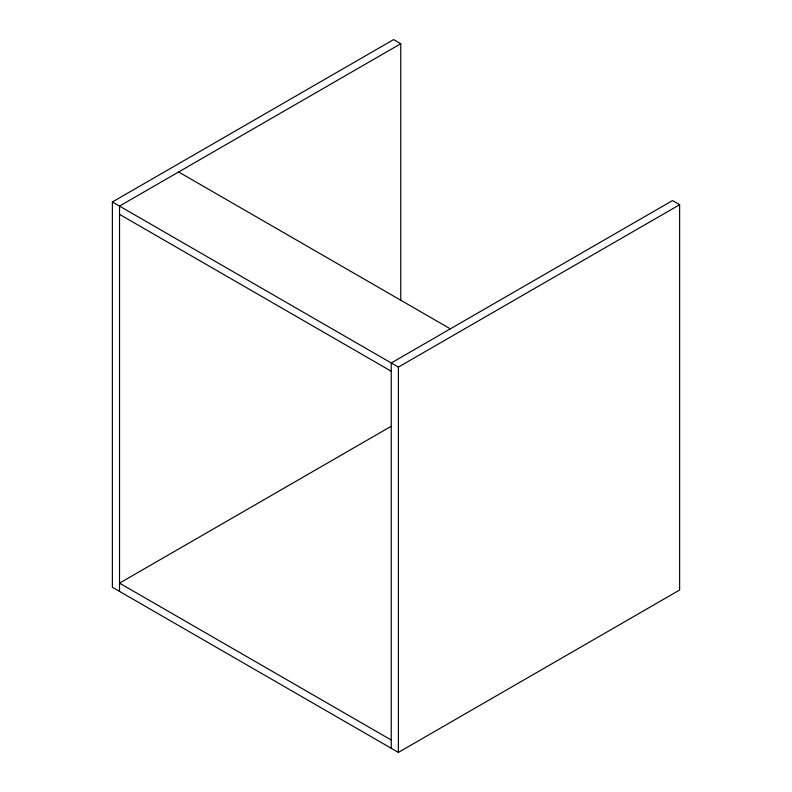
<?xml version="1.0" encoding="UTF-8"?>
<svg xmlns="http://www.w3.org/2000/svg" width="792" height="792" viewBox="0 0 792 792"><rect width="100%" height="100%" fill="white"/><g stroke="black" fill="none" stroke-linecap="round" stroke-linejoin="round"><path stroke-width="1.19" d="M391.238 748.272L391.238 362.974L672.477 200.594L679.625 204.722L679.625 590.03L398.386 752.4L112.375 587.278L112.375 201.97L393.614 39.6L400.762 43.728L400.762 300.594M400.762 43.728L119.523 206.098L119.523 591.406M112.375 201.97L398.386 367.102L679.625 204.722M391.139 426.324L119.523 583.15L391.238 740.015M178.636 171.973L450.341 328.848M119.523 214.355L391.238 371.23M398.386 367.102L398.386 752.4"/></g></svg>
